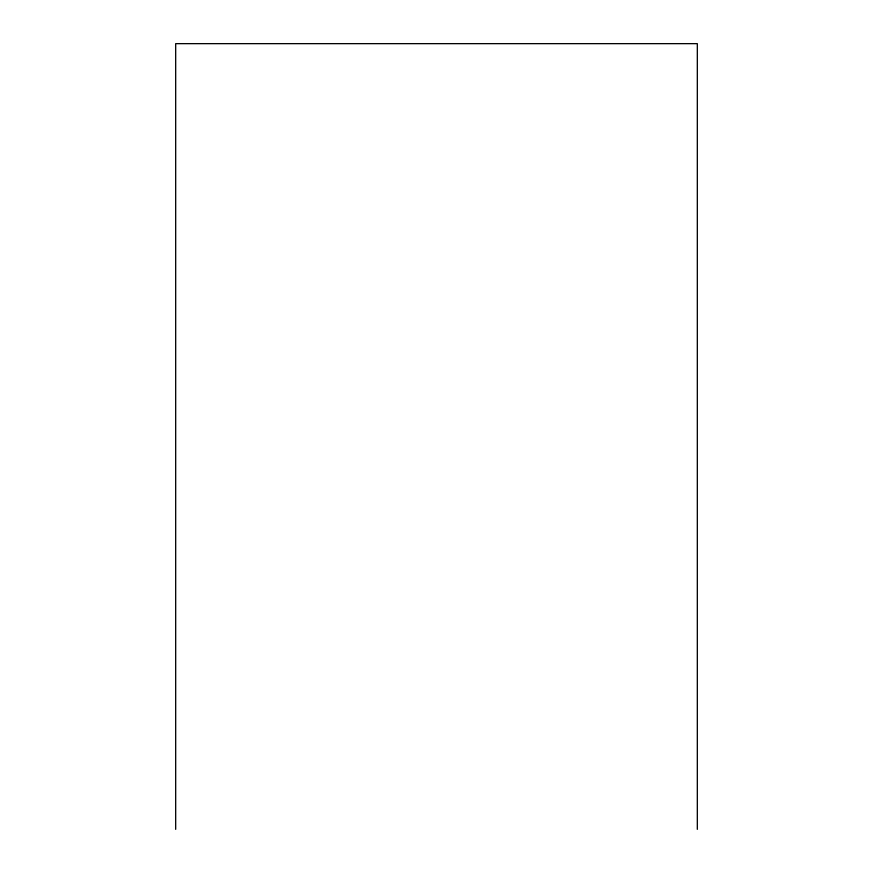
<?xml version="1.0" encoding="UTF-8"?>
<svg xmlns="http://www.w3.org/2000/svg" width="873" height="873" viewBox="0 0 873 873"><rect width="100%" height="100%" fill="white"/><g stroke="black" fill="none" stroke-linecap="round" stroke-linejoin="round"><path stroke-width="1.31" d="M697.32 829.35L697.32 43.65L175.68 43.65L175.68 829.35"/></g></svg>
